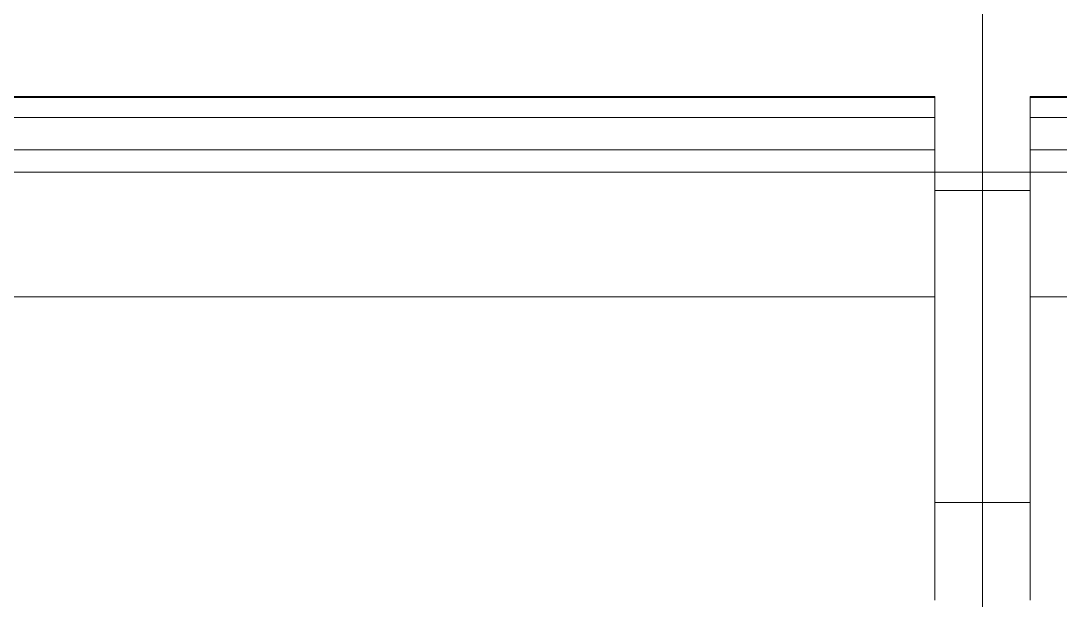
# Model space of a CAD drawing. Header units: millimetres. Extents: x -46169 to 237885, y -84465 to 18123.
# Drawn here: x 225945 to 226480, y -80503 to -80205 of the extents above; entities that cross this region are included whole.
import ezdxf

# ---------------------------------------------------------------- set-up
doc = ezdxf.new("R2010")
doc.units = ezdxf.units.MM
doc.header["$MEASUREMENT"] = 0
doc.linetypes.add('Wipeout_Contour', pattern=[1000, 0, -1000])
doc.layers.add('0_Pen_No__85', color=8, linetype='Continuous', lineweight=20)
doc.layers.add('New_A-35-M_FFE_Fixed_Pen_No__1', color=7, linetype='Continuous', lineweight=13)
doc.layers.add('New_A-25-M_Wall_Ext', color=7, linetype='Continuous')
doc.layers.add('New_A-35-M_FFE_Fixed', color=7, linetype='Continuous')

# ---------------------------------------------------------------- blocks, each defined once
blk = doc.blocks.new('Section Elem_264_4', base_point=(208268.76, -84332.61))
at = {"color": 254, "linetype": 'Wipeout_Contour', "lineweight": 0, "ltscale": 1424156.859627192}
blk.add_wipeout([(221798.42, -78182.61), (221798.42, -80282.61), (222310.44, -80282.61), (222310.44, -79726.43), (226938.41, -79726.43), (226938.41, -78182.61)], dxfattribs=at).dxf.layer = 'New_A-25-M_Wall_Ext'
blk = doc.blocks.new('Section Elem_284_4', base_point=(208268.76, -84332.61))
at = {"color": 254, "linetype": 'Wipeout_Contour', "lineweight": 0, "ltscale": 961989.390215}
blk.add_wipeout([(226464.94, -80243.61), (226464.94, -80244.13), (226965.94, -80244.13), (226965.94, -80243.61)], dxfattribs=at).dxf.layer = 'New_A-35-M_FFE_Fixed'
at = {"color": 254, "linetype": 'Wipeout_Contour', "lineweight": 0, "ltscale": 962004.160875}
blk.add_wipeout([(226464.94, -80254.45), (226464.94, -80255.42), (226965.94, -80255.42), (226965.94, -80254.45)], dxfattribs=at).dxf.layer = 'New_A-35-M_FFE_Fixed'
at = {"color": 254, "linetype": 'Wipeout_Contour', "lineweight": 0, "ltscale": 962020.32515}
blk.add_wipeout([(226464.94, -80265.7), (226464.94, -80268.38), (226965.94, -80268.38), (226965.94, -80265.7)], dxfattribs=at).dxf.layer = 'New_A-35-M_FFE_Fixed'
at = {"color": 254, "linetype": 'Wipeout_Contour', "lineweight": 0, "ltscale": 1443400.028747636}
blk.add_wipeout([(226464.94, -80346.96), (226464.94, -80503.33), (226494.94, -80503.33), (226935.94, -80503.33), (226965.94, -80503.33), (226965.94, -80346.96)], dxfattribs=at).dxf.layer = 'New_A-35-M_FFE_Fixed'
at = {"color": 254, "linetype": 'Wipeout_Contour', "lineweight": 0, "ltscale": 962007.87096}
blk.add_wipeout([(226464.94, -80256.82), (226464.94, -80258.61), (226965.94, -80258.61), (226965.94, -80256.82)], dxfattribs=at).dxf.layer = 'New_A-35-M_FFE_Fixed'
at = {"color": 254, "linetype": 'Wipeout_Contour', "lineweight": 0, "ltscale": 962076.383025}
blk.add_wipeout([(226464.94, -80271.08), (226464.94, -80346.96), (226965.94, -80346.96), (226965.94, -80271.08)], dxfattribs=at).dxf.layer = 'New_A-35-M_FFE_Fixed'
at = {"color": 254, "linetype": 'Wipeout_Contour', "lineweight": 0, "ltscale": 961155.586614}
blk.add_wipeout([(226440.44, -80351.09), (226440.44, -80371.46), (226464.94, -80371.46), (226464.94, -80351.09)], dxfattribs=at).dxf.layer = 'New_A-35-M_FFE_Fixed'
at = {"color": 254, "linetype": 'Wipeout_Contour', "lineweight": 0, "ltscale": 961210.360157}
blk.add_wipeout([(226464.94, -80391.97), (226440.44, -80391.97), (226440.44, -80412.46), (226464.94, -80412.46)], dxfattribs=at).dxf.layer = 'New_A-35-M_FFE_Fixed'
at = {"color": 254, "linetype": 'Wipeout_Contour', "lineweight": 0, "ltscale": 961310.597342}
blk.add_wipeout([(226440.44, -80473.58), (226440.44, -80480.58), (226464.94, -80480.58), (226464.94, -80473.58)], dxfattribs=at).dxf.layer = 'New_A-35-M_FFE_Fixed'
at = {"color": 254, "linetype": 'Wipeout_Contour', "lineweight": 0, "ltscale": 961329.384417}
blk.add_wipeout([(226464.94, -80487.59), (226440.44, -80487.59), (226440.44, -80494.61), (226464.94, -80494.61)], dxfattribs=at).dxf.layer = 'New_A-35-M_FFE_Fixed'
at = {"color": 254, "linetype": 'Wipeout_Contour', "lineweight": 0, "ltscale": 962010.486187}
blk.add_wipeout([(226464.94, -80258.61), (226464.94, -80260.74), (226965.94, -80260.74), (226965.94, -80258.61)], dxfattribs=at).dxf.layer = 'New_A-35-M_FFE_Fixed'
at = {"color": 254, "linetype": 'Wipeout_Contour', "lineweight": 0, "ltscale": 962023.914418}
blk.add_wipeout([(226464.94, -80268.38), (226464.94, -80271.08), (226965.94, -80271.08), (226965.94, -80268.38)], dxfattribs=at).dxf.layer = 'New_A-35-M_FFE_Fixed'
at = {"color": 254, "linetype": 'Wipeout_Contour', "lineweight": 0, "ltscale": 961075.907111}
blk.add_wipeout([(226464.94, -80292.11), (226440.44, -80292.11), (226440.44, -80311.28), (226464.94, -80311.28)], dxfattribs=at).dxf.layer = 'New_A-35-M_FFE_Fixed'
at = {"color": 254, "linetype": 'Wipeout_Contour', "lineweight": 0, "ltscale": 961182.929723}
blk.add_wipeout([(226464.94, -80371.46), (226440.44, -80371.46), (226440.44, -80391.97), (226464.94, -80391.97)], dxfattribs=at).dxf.layer = 'New_A-35-M_FFE_Fixed'
at = {"color": 254, "linetype": 'Wipeout_Contour', "lineweight": 0, "ltscale": 961301.25208}
blk.add_wipeout([(226440.44, -80466.62), (226440.44, -80473.58), (226464.94, -80473.58), (226464.94, -80466.62)], dxfattribs=at).dxf.layer = 'New_A-35-M_FFE_Fixed'
at = {"color": 254, "linetype": 'Wipeout_Contour', "lineweight": 0, "ltscale": 961319.98162}
blk.add_wipeout([(226440.44, -80480.58), (226440.44, -80487.59), (226464.94, -80487.59), (226464.94, -80480.58)], dxfattribs=at).dxf.layer = 'New_A-35-M_FFE_Fixed'
at = {"color": 254, "linetype": 'Wipeout_Contour', "lineweight": 0, "ltscale": 961338.785262}
blk.add_wipeout([(226464.94, -80494.61), (226440.44, -80494.61), (226440.44, -80501.63), (226464.94, -80501.63)], dxfattribs=at).dxf.layer = 'New_A-35-M_FFE_Fixed'
at = {"color": 254, "linetype": 'Wipeout_Contour', "lineweight": 0, "ltscale": 962005.739494}
blk.add_wipeout([(226464.94, -80255.42), (226464.94, -80256.82), (226965.94, -80256.82), (226965.94, -80255.42)], dxfattribs=at).dxf.layer = 'New_A-35-M_FFE_Fixed'
at = {"color": 254, "linetype": 'Wipeout_Contour', "lineweight": 0, "ltscale": 962013.500399}
blk.add_wipeout([(226464.94, -80260.74), (226464.94, -80263.13), (226965.94, -80263.13), (226965.94, -80260.74)], dxfattribs=at).dxf.layer = 'New_A-35-M_FFE_Fixed'
at = {"color": 254, "linetype": 'Wipeout_Contour', "lineweight": 0, "ltscale": 961101.895128}
blk.add_wipeout([(226440.44, -80311.28), (226440.44, -80330.99), (226464.94, -80330.99), (226464.94, -80311.28)], dxfattribs=at).dxf.layer = 'New_A-35-M_FFE_Fixed'
at = {"color": 254, "linetype": 'Wipeout_Contour', "lineweight": 0, "ltscale": 961291.966138}
blk.add_wipeout([(226440.44, -80459.71), (226440.44, -80466.62), (226464.94, -80466.62), (226464.94, -80459.71)], dxfattribs=at).dxf.layer = 'New_A-35-M_FFE_Fixed'
at = {"color": 254, "linetype": 'Wipeout_Contour', "lineweight": 0, "ltscale": 961348.163644}
blk.add_wipeout([(226440.44, -80501.63), (226440.44, -80508.61), (226464.94, -80508.61), (226464.94, -80501.63)], dxfattribs=at).dxf.layer = 'New_A-35-M_FFE_Fixed'
at = {"color": 254, "linetype": 'Wipeout_Contour', "lineweight": 0, "ltscale": 961996.628156}
blk.add_wipeout([(226965.94, -80244.13), (226464.94, -80244.13), (226464.94, -80254.45), (226965.94, -80254.45)], dxfattribs=at).dxf.layer = 'New_A-35-M_FFE_Fixed'
at = {"color": 254, "linetype": 'Wipeout_Contour', "lineweight": 0, "ltscale": 962016.815883}
blk.add_wipeout([(226464.94, -80263.13), (226464.94, -80265.7), (226965.94, -80265.7), (226965.94, -80263.13)], dxfattribs=at).dxf.layer = 'New_A-35-M_FFE_Fixed'
at = {"color": 254, "linetype": 'Wipeout_Contour', "lineweight": 0, "ltscale": 961128.514505}
blk.add_wipeout([(226464.94, -80330.99), (226440.44, -80330.99), (226440.44, -80351.09), (226464.94, -80351.09)], dxfattribs=at).dxf.layer = 'New_A-35-M_FFE_Fixed'
at = {"color": 254, "linetype": 'Wipeout_Contour', "lineweight": 0, "ltscale": 961282.759744}
blk.add_wipeout([(226440.44, -80452.87), (226440.44, -80459.71), (226464.94, -80459.71), (226464.94, -80452.87)], dxfattribs=at).dxf.layer = 'New_A-35-M_FFE_Fixed'
at = {"layer": 'New_A-35-M_FFE_Fixed_Pen_No__1', "linetype": 'Continuous'}
blk.add_line((226965.94, -80346.96), (226464.94, -80346.96), dxfattribs=at)
at = {"color": 254, "linetype": 'Wipeout_Contour', "lineweight": 0, "ltscale": 961015.650621}
blk.add_wipeout([(226464.94, -80249.35), (226440.44, -80249.35), (226440.44, -80263.87), (226464.94, -80263.87)], dxfattribs=at).dxf.layer = 'New_A-35-M_FFE_Fixed'
at = {"color": 254, "linetype": 'Wipeout_Contour', "lineweight": 0, "ltscale": 961264.745918}
blk.add_wipeout([(226464.94, -80432.81), (226440.44, -80432.81), (226440.44, -80452.87), (226464.94, -80452.87)], dxfattribs=at).dxf.layer = 'New_A-35-M_FFE_Fixed'
at = {"layer": 'New_A-35-M_FFE_Fixed_Pen_No__1', "linetype": 'Continuous'}
for p, q in [((226464.94, -80255.42), (226464.94, -80254.45)), ((226965.94, -80254.45), (226464.94, -80254.45)), ((226464.94, -80256.82), (226464.94, -80255.42)), ((226464.94, -80258.61), (226464.94, -80256.82)), ((226464.94, -80260.74), (226464.94, -80258.61)), ((226464.94, -80452.87), (226440.44, -80452.87))]:
    blk.add_line(p, q, dxfattribs=at)
at = {"color": 254, "linetype": 'Wipeout_Contour', "lineweight": 0, "ltscale": 1923980.166280253}
blk.add_wipeout([(226440.44, -80234.61), (226440.44, -80249.35), (226464.94, -80249.35), (226464.94, -80243.61), (226965.94, -80243.61), (226965.94, -80249.35), (226990.44, -80249.35), (226990.44, -80234.61)], dxfattribs=at).dxf.layer = 'New_A-35-M_FFE_Fixed'
at = {"color": 254, "linetype": 'Wipeout_Contour', "lineweight": 0, "ltscale": 961034.877882}
blk.add_wipeout([(226464.94, -80263.87), (226440.44, -80263.87), (226440.44, -80278.13), (226464.94, -80278.13)], dxfattribs=at).dxf.layer = 'New_A-35-M_FFE_Fixed'
at = {"color": 254, "linetype": 'Wipeout_Contour', "lineweight": 0, "ltscale": 961237.6935}
blk.add_wipeout([(226464.94, -80412.46), (226440.44, -80412.46), (226440.44, -80432.81), (226464.94, -80432.81)], dxfattribs=at).dxf.layer = 'New_A-35-M_FFE_Fixed'
at = {"layer": 'New_A-35-M_FFE_Fixed_Pen_No__1', "linetype": 'Continuous'}
for p, q in [((226464.94, -80244.13), (226464.94, -80243.61)), ((226965.94, -80243.61), (226464.94, -80243.61)), ((226965.94, -80244.13), (226464.94, -80244.13)), ((226464.94, -80254.45), (226464.94, -80244.13)), ((226464.94, -80263.13), (226464.94, -80260.74)), ((226464.94, -80265.7), (226464.94, -80263.13)), ((226464.94, -80268.38), (226464.94, -80265.7)), ((226464.94, -80271.08), (226464.94, -80268.38)), ((226965.94, -80271.08), (226464.94, -80271.08)), ((226464.94, -80503.33), (226464.94, -80346.96))]:
    blk.add_line(p, q, dxfattribs=at)
at = {"color": 254, "linetype": 'Wipeout_Contour', "lineweight": 0, "ltscale": 961967.072013}
blk.add_wipeout([(226440.44, -80234.61), (226990.44, -80234.61), (226990.44, -80219.66), (226440.44, -80219.66)], dxfattribs=at).dxf.layer = 'New_A-35-M_FFE_Fixed'
at = {"color": 254, "linetype": 'Wipeout_Contour', "lineweight": 0, "ltscale": 961053.75004}
blk.add_wipeout([(226440.44, -80278.13), (226440.44, -80292.11), (226464.94, -80292.11), (226464.94, -80278.13)], dxfattribs=at).dxf.layer = 'New_A-35-M_FFE_Fixed'
at = {"layer": 'New_A-35-M_FFE_Fixed_Pen_No__1', "linetype": 'Continuous'}
for p, q in [((226464.94, -80346.96), (226464.94, -80271.08)), ((226464.94, -80292.11), (226440.44, -80292.11))]:
    blk.add_line(p, q, dxfattribs=at)
at = {"color": 254, "linetype": 'Wipeout_Contour', "lineweight": 0, "ltscale": 961947.011602}
blk.add_wipeout([(226440.44, -80219.66), (226990.44, -80219.66), (226990.44, -80204.54), (226440.44, -80204.54)], dxfattribs=at).dxf.layer = 'New_A-35-M_FFE_Fixed'
blk = doc.blocks.new('Section Elem_289_4', base_point=(208268.76, -84332.61))
at = {"color": 254, "linetype": 'Wipeout_Contour', "lineweight": 0, "ltscale": 959852.957516}
blk.add_wipeout([(226440.44, -80189.27), (225890.44, -80189.27), (225890.44, -80204.54), (226440.44, -80204.54)], dxfattribs=at).dxf.layer = 'New_A-35-M_FFE_Fixed'
at = {"color": 254, "linetype": 'Wipeout_Contour', "lineweight": 0, "ltscale": 959915.744041}
blk.add_wipeout([(225914.94, -80243.61), (225914.94, -80244.13), (226415.94, -80244.13), (226415.94, -80243.61)], dxfattribs=at).dxf.layer = 'New_A-35-M_FFE_Fixed'
at = {"color": 254, "linetype": 'Wipeout_Contour', "lineweight": 0, "ltscale": 959930.546609}
blk.add_wipeout([(225914.94, -80254.45), (225914.94, -80255.42), (226415.94, -80255.42), (226415.94, -80254.45)], dxfattribs=at).dxf.layer = 'New_A-35-M_FFE_Fixed'
at = {"color": 254, "linetype": 'Wipeout_Contour', "lineweight": 0, "ltscale": 959946.7458}
blk.add_wipeout([(225914.94, -80265.7), (225914.94, -80268.38), (226415.94, -80268.38), (226415.94, -80265.7)], dxfattribs=at).dxf.layer = 'New_A-35-M_FFE_Fixed'
at = {"color": 254, "linetype": 'Wipeout_Contour', "lineweight": 0, "ltscale": 1440290.457702504}
blk.add_wipeout([(225914.94, -80346.96), (225914.94, -80503.33), (225944.94, -80503.33), (226385.94, -80503.33), (226415.94, -80503.33), (226415.94, -80346.96)], dxfattribs=at).dxf.layer = 'New_A-35-M_FFE_Fixed'
at = {"color": 254, "linetype": 'Wipeout_Contour', "lineweight": 0, "ltscale": 959934.264708}
blk.add_wipeout([(225914.94, -80256.82), (225914.94, -80258.61), (226415.94, -80258.61), (226415.94, -80256.82)], dxfattribs=at).dxf.layer = 'New_A-35-M_FFE_Fixed'
at = {"color": 254, "linetype": 'Wipeout_Contour', "lineweight": 0, "ltscale": 960002.924753}
blk.add_wipeout([(225914.94, -80271.08), (225914.94, -80346.96), (226415.94, -80346.96), (226415.94, -80271.08)], dxfattribs=at).dxf.layer = 'New_A-35-M_FFE_Fixed'
at = {"color": 254, "linetype": 'Wipeout_Contour', "lineweight": 0, "ltscale": 961063.230133}
blk.add_wipeout([(226440.44, -80351.09), (226415.94, -80351.09), (226415.94, -80371.46), (226440.44, -80371.46)], dxfattribs=at).dxf.layer = 'New_A-35-M_FFE_Fixed'
at = {"color": 254, "linetype": 'Wipeout_Contour', "lineweight": 0, "ltscale": 961118.008944}
blk.add_wipeout([(226440.44, -80391.97), (226415.94, -80391.97), (226415.94, -80412.46), (226440.44, -80412.46)], dxfattribs=at).dxf.layer = 'New_A-35-M_FFE_Fixed'
at = {"color": 254, "linetype": 'Wipeout_Contour', "lineweight": 0, "ltscale": 961218.255776}
blk.add_wipeout([(226440.44, -80473.58), (226415.94, -80473.58), (226415.94, -80480.58), (226440.44, -80480.58)], dxfattribs=at).dxf.layer = 'New_A-35-M_FFE_Fixed'
at = {"color": 254, "linetype": 'Wipeout_Contour', "lineweight": 0, "ltscale": 961237.044644}
blk.add_wipeout([(226440.44, -80487.59), (226415.94, -80487.59), (226415.94, -80494.61), (226440.44, -80494.61)], dxfattribs=at).dxf.layer = 'New_A-35-M_FFE_Fixed'
at = {"color": 254, "linetype": 'Wipeout_Contour', "lineweight": 0, "ltscale": 959936.885584}
blk.add_wipeout([(225914.94, -80258.61), (225914.94, -80260.74), (226415.94, -80260.74), (226415.94, -80258.61)], dxfattribs=at).dxf.layer = 'New_A-35-M_FFE_Fixed'
at = {"color": 254, "linetype": 'Wipeout_Contour', "lineweight": 0, "ltscale": 959950.342821}
blk.add_wipeout([(225914.94, -80268.38), (225914.94, -80271.08), (226415.94, -80271.08), (226415.94, -80268.38)], dxfattribs=at).dxf.layer = 'New_A-35-M_FFE_Fixed'
at = {"color": 254, "linetype": 'Wipeout_Contour', "lineweight": 0, "ltscale": 960983.542969}
blk.add_wipeout([(226415.94, -80292.11), (226415.94, -80311.28), (226440.44, -80311.28), (226440.44, -80292.11)], dxfattribs=at).dxf.layer = 'New_A-35-M_FFE_Fixed'
at = {"color": 254, "linetype": 'Wipeout_Contour', "lineweight": 0, "ltscale": 961090.575871}
blk.add_wipeout([(226440.44, -80371.46), (226415.94, -80371.46), (226415.94, -80391.97), (226440.44, -80391.97)], dxfattribs=at).dxf.layer = 'New_A-35-M_FFE_Fixed'
at = {"color": 254, "linetype": 'Wipeout_Contour', "lineweight": 0, "ltscale": 961208.909596}
blk.add_wipeout([(226440.44, -80466.62), (226415.94, -80466.62), (226415.94, -80473.58), (226440.44, -80473.58)], dxfattribs=at).dxf.layer = 'New_A-35-M_FFE_Fixed'
at = {"color": 254, "linetype": 'Wipeout_Contour', "lineweight": 0, "ltscale": 961227.640945}
blk.add_wipeout([(226440.44, -80480.58), (226415.94, -80480.58), (226415.94, -80487.59), (226440.44, -80487.59)], dxfattribs=at).dxf.layer = 'New_A-35-M_FFE_Fixed'
at = {"color": 254, "linetype": 'Wipeout_Contour', "lineweight": 0, "ltscale": 961246.446385}
blk.add_wipeout([(226440.44, -80494.61), (226415.94, -80494.61), (226415.94, -80501.63), (226440.44, -80501.63)], dxfattribs=at).dxf.layer = 'New_A-35-M_FFE_Fixed'
at = {"layer": 'New_A-35-M_FFE_Fixed_Pen_No__1', "linetype": 'Continuous'}
for p, q in [((226440.44, -80391.97), (226440.44, -80371.46)), ((226440.44, -80480.58), (226440.44, -80473.58)), ((226440.44, -80487.59), (226440.44, -80480.58)), ((226440.44, -80494.61), (226440.44, -80487.59))]:
    blk.add_line(p, q, dxfattribs=at)
at = {"color": 254, "linetype": 'Wipeout_Contour', "lineweight": 0, "ltscale": 959932.128637}
blk.add_wipeout([(225914.94, -80255.42), (225914.94, -80256.82), (226415.94, -80256.82), (226415.94, -80255.42)], dxfattribs=at).dxf.layer = 'New_A-35-M_FFE_Fixed'
at = {"color": 254, "linetype": 'Wipeout_Contour', "lineweight": 0, "ltscale": 959939.906308}
blk.add_wipeout([(225914.94, -80260.74), (225914.94, -80263.13), (226415.94, -80263.13), (226415.94, -80260.74)], dxfattribs=at).dxf.layer = 'New_A-35-M_FFE_Fixed'
at = {"color": 254, "linetype": 'Wipeout_Contour', "lineweight": 0, "ltscale": 961009.533511}
blk.add_wipeout([(226415.94, -80330.99), (226440.44, -80330.99), (226440.44, -80311.28), (226415.94, -80311.28)], dxfattribs=at).dxf.layer = 'New_A-35-M_FFE_Fixed'
at = {"color": 254, "linetype": 'Wipeout_Contour', "lineweight": 0, "ltscale": 961199.622763}
blk.add_wipeout([(226440.44, -80459.71), (226415.94, -80459.71), (226415.94, -80466.62), (226440.44, -80466.62)], dxfattribs=at).dxf.layer = 'New_A-35-M_FFE_Fixed'
at = {"color": 254, "linetype": 'Wipeout_Contour', "lineweight": 0, "ltscale": 1201558.02578312}
blk.add_wipeout([(226415.94, -80508.61), (226440.44, -80508.61), (226440.44, -80501.63), (226415.94, -80501.63), (226415.94, -80503.33)], dxfattribs=at).dxf.layer = 'New_A-35-M_FFE_Fixed'
at = {"layer": 'New_A-35-M_FFE_Fixed_Pen_No__1', "linetype": 'Continuous'}
for p, q in [((226440.44, -80473.58), (226440.44, -80466.62)), ((226440.44, -80501.63), (226440.44, -80494.61)), ((226440.44, -80508.61), (226440.44, -80501.63))]:
    blk.add_line(p, q, dxfattribs=at)
at = {"color": 254, "linetype": 'Wipeout_Contour', "lineweight": 0, "ltscale": 959922.997617}
blk.add_wipeout([(225914.94, -80244.13), (225914.94, -80254.45), (226415.94, -80254.45), (226415.94, -80244.13)], dxfattribs=at).dxf.layer = 'New_A-35-M_FFE_Fixed'
at = {"color": 254, "linetype": 'Wipeout_Contour', "lineweight": 0, "ltscale": 959943.228953}
blk.add_wipeout([(225914.94, -80263.13), (225914.94, -80265.7), (226415.94, -80265.7), (226415.94, -80263.13)], dxfattribs=at).dxf.layer = 'New_A-35-M_FFE_Fixed'
at = {"color": 254, "linetype": 'Wipeout_Contour', "lineweight": 0, "ltscale": 1201286.197481771}
blk.add_wipeout([(226415.94, -80330.99), (226415.94, -80346.96), (226415.94, -80351.09), (226440.44, -80351.09), (226440.44, -80330.99)], dxfattribs=at).dxf.layer = 'New_A-35-M_FFE_Fixed'
at = {"color": 254, "linetype": 'Wipeout_Contour', "lineweight": 0, "ltscale": 961190.415505}
blk.add_wipeout([(226440.44, -80452.87), (226415.94, -80452.87), (226415.94, -80459.71), (226440.44, -80459.71)], dxfattribs=at).dxf.layer = 'New_A-35-M_FFE_Fixed'
at = {"layer": 'New_A-35-M_FFE_Fixed_Pen_No__1', "linetype": 'Continuous'}
for p, q in [((226440.44, -80330.99), (226440.44, -80311.28)), ((226440.44, -80351.09), (226440.44, -80330.99)), ((226415.94, -80346.96), (225914.94, -80346.96)), ((226440.44, -80371.46), (226440.44, -80351.09)), ((226440.44, -80466.62), (226440.44, -80459.71))]:
    blk.add_line(p, q, dxfattribs=at)
at = {"color": 254, "linetype": 'Wipeout_Contour', "lineweight": 0, "ltscale": 1201140.986273118}
blk.add_wipeout([(226415.94, -80250.9), (226415.94, -80263.87), (226440.44, -80263.87), (226440.44, -80249.35), (226415.94, -80249.35)], dxfattribs=at).dxf.layer = 'New_A-35-M_FFE_Fixed'
at = {"color": 254, "linetype": 'Wipeout_Contour', "lineweight": 0, "ltscale": 961172.39995}
blk.add_wipeout([(226440.44, -80432.81), (226415.94, -80432.81), (226415.94, -80452.87), (226440.44, -80452.87)], dxfattribs=at).dxf.layer = 'New_A-35-M_FFE_Fixed'
at = {"layer": 'New_A-35-M_FFE_Fixed_Pen_No__1', "linetype": 'Continuous'}
for p, q in [((226415.94, -80254.45), (225914.94, -80254.45)), ((226415.94, -80255.42), (226415.94, -80254.45)), ((226415.94, -80256.82), (226415.94, -80255.42)), ((226415.94, -80258.61), (226415.94, -80256.82)), ((226415.94, -80260.74), (226415.94, -80258.61)), ((226440.44, -80452.87), (226415.94, -80452.87)), ((226440.44, -80459.71), (226440.44, -80452.87))]:
    blk.add_line(p, q, dxfattribs=at)
at = {"color": 254, "linetype": 'Wipeout_Contour', "lineweight": 0, "ltscale": 1919832.876977712}
blk.add_wipeout([(225890.44, -80234.61), (225890.44, -80249.35), (225914.94, -80249.35), (225914.94, -80243.61), (226415.94, -80243.61), (226415.94, -80249.35), (226440.44, -80249.35), (226440.44, -80234.61)], dxfattribs=at).dxf.layer = 'New_A-35-M_FFE_Fixed'
at = {"color": 254, "linetype": 'Wipeout_Contour', "lineweight": 0, "ltscale": 1201165.168726256}
blk.add_wipeout([(226440.44, -80263.87), (226415.94, -80263.87), (226415.94, -80265.7), (226415.94, -80278.13), (226440.44, -80278.13)], dxfattribs=at).dxf.layer = 'New_A-35-M_FFE_Fixed'
at = {"color": 254, "linetype": 'Wipeout_Contour', "lineweight": 0, "ltscale": 961145.344932}
blk.add_wipeout([(226440.44, -80412.46), (226415.94, -80412.46), (226415.94, -80432.81), (226440.44, -80432.81)], dxfattribs=at).dxf.layer = 'New_A-35-M_FFE_Fixed'
at = {"layer": 'New_A-35-M_FFE_Fixed_Pen_No__1', "linetype": 'Continuous'}
for p, q in [((226415.94, -80243.61), (225914.94, -80243.61)), ((226415.94, -80244.13), (225914.94, -80244.13)), ((226415.94, -80244.13), (226415.94, -80243.61)), ((226415.94, -80254.45), (226415.94, -80244.13)), ((226440.44, -80263.87), (226440.44, -80249.35)), ((226415.94, -80263.13), (226415.94, -80260.74)), ((226415.94, -80265.7), (226415.94, -80263.13)), ((226415.94, -80268.38), (226415.94, -80265.7)), ((226415.94, -80271.08), (225914.94, -80271.08)), ((226415.94, -80271.08), (226415.94, -80268.38)), ((226415.94, -80503.33), (226415.94, -80346.96)), ((226440.44, -80412.46), (226440.44, -80391.97)), ((226440.44, -80432.81), (226440.44, -80412.46)), ((226440.44, -80452.87), (226440.44, -80432.81))]:
    blk.add_line(p, q, dxfattribs=at)
at = {"color": 254, "linetype": 'Wipeout_Contour', "lineweight": 0, "ltscale": 959893.377653}
blk.add_wipeout([(225890.44, -80234.61), (226440.44, -80234.61), (226440.44, -80219.66), (225890.44, -80219.66)], dxfattribs=at).dxf.layer = 'New_A-35-M_FFE_Fixed'
at = {"color": 254, "linetype": 'Wipeout_Contour', "lineweight": 0, "ltscale": 960961.383764}
blk.add_wipeout([(226440.44, -80278.13), (226415.94, -80278.13), (226415.94, -80292.11), (226440.44, -80292.11)], dxfattribs=at).dxf.layer = 'New_A-35-M_FFE_Fixed'
at = {"layer": 'New_A-35-M_FFE_Fixed_Pen_No__1', "linetype": 'Continuous'}
for p, q in [((226440.44, -80249.35), (226440.44, -80234.61)), ((226440.44, -80278.13), (226440.44, -80263.87)), ((226415.94, -80346.96), (226415.94, -80271.08)), ((226440.44, -80292.11), (226440.44, -80278.13)), ((226440.44, -80292.11), (226415.94, -80292.11)), ((226440.44, -80311.28), (226440.44, -80292.11))]:
    blk.add_line(p, q, dxfattribs=at)
at = {"color": 254, "linetype": 'Wipeout_Contour', "lineweight": 0, "ltscale": 959873.273903}
blk.add_wipeout([(226440.44, -80219.66), (226440.44, -80204.54), (225890.44, -80204.54), (225890.44, -80219.66)], dxfattribs=at).dxf.layer = 'New_A-35-M_FFE_Fixed'
at = {"layer": 'New_A-35-M_FFE_Fixed_Pen_No__1', "linetype": 'Continuous'}
for p, q in [((226440.44, -80204.54), (226440.44, -80189.27)), ((226440.44, -80219.66), (226440.44, -80204.54)), ((226440.44, -80234.61), (226440.44, -80219.66))]:
    blk.add_line(p, q, dxfattribs=at)
blk = doc.blocks.new('I-07 Lecture Theatre Elevation_STORY_MARKER', base_point=(208268.76, -84332.61))
at = {"layer": '0_Pen_No__85', "linetype": 'Continuous'}
blk.add_line((221407.18, -80282.61), (234222.59, -80282.61), dxfattribs=at)

msp = doc.modelspace()

# ---------------------------------------------------------------- block references
at = {"layer": 'New_A-25-M_Wall_Ext'}
msp.add_blockref('Section Elem_264_4', (208268.76, -84332.61), dxfattribs=at)

# ---------------------------------------------------------------- next in the draw order: block references
at = {"layer": 'New_A-35-M_FFE_Fixed'}
msp.add_blockref('Section Elem_284_4', (208268.76, -84332.61), dxfattribs=at)

# ---------------------------------------------------------------- next in the draw order: block references
msp.add_blockref('Section Elem_289_4', (208268.76, -84332.61), dxfattribs=at)

# ---------------------------------------------------------------- next in the draw order: block references
at = {"linetype": 'Continuous', "lineweight": 0}
msp.add_blockref('I-07 Lecture Theatre Elevation_STORY_MARKER', (208268.76, -84332.61), dxfattribs=at)

doc.saveas('drawing.dxf')
